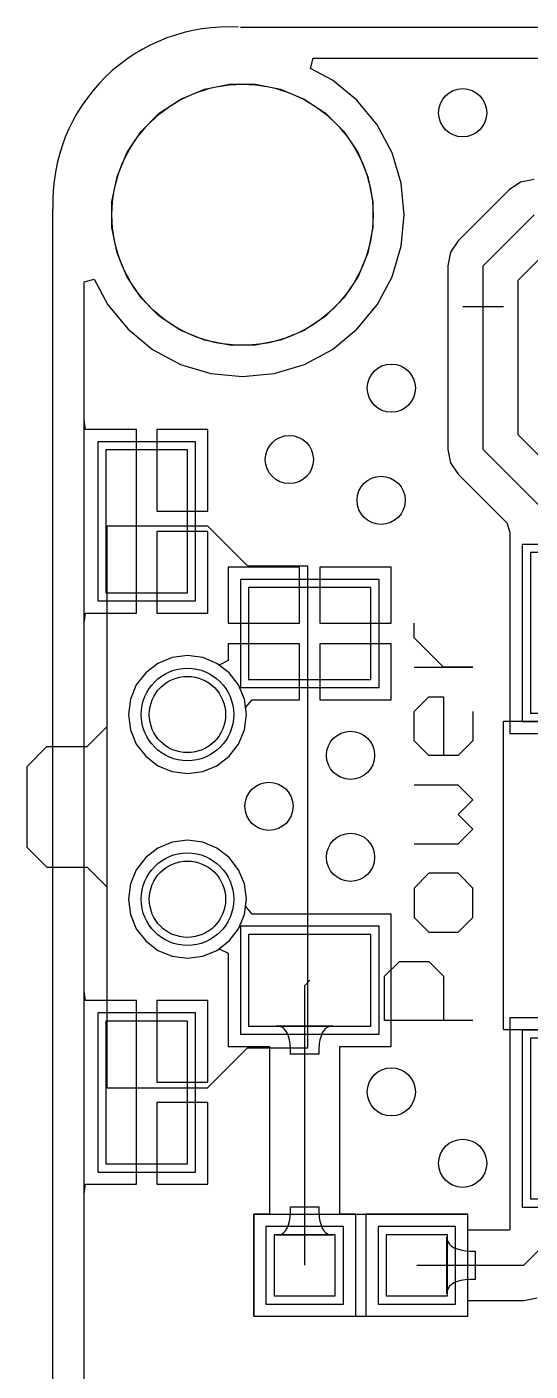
# Model space of a CAD drawing. Header units: millimetres. Extents: x 45 to 153, y 65 to 102.
# Drawn here: x 45.24 to 51.51, y 84.92 to 101.65 of the extents above; entities that cross this region are included whole.
import ezdxf

# ---------------------------------------------------------------- set-up
doc = ezdxf.new("R2010")
doc.units = ezdxf.units.MM
for name, color, linetype in [('BottomLayer', 5, 'Continuous'), ('BottomSolder', 6, 'Continuous'), ('KeepOutLayer', 6, 'Continuous'), ('MultiLayer', 9, 'Continuous'), ('TopLayer', 1, 'Continuous'), ('TopOverlay', 2, 'Continuous'), ('TopPaste', 8, 'Continuous'), ('TopSolder', 216, 'Continuous')]:
    doc.layers.add(name, color=color, linetype=linetype)

# ---------------------------------------------------------------- blocks, each defined once
blk = doc.blocks.new('IP5306_3')
at = {"layer": 'TopLayer'}
for p, q in [((-4.085, 1.675), (-4.085, 1.075)), ((-2.085, 1.675), (-4.085, 1.675)), ((-2.085, 1.075), (-2.085, 1.675)), ((1.963, 1.675), (1.963, 1.075)), ((3.963, 1.675), (1.963, 1.675)), ((3.963, 1.075), (3.963, 1.675)), ((-4.085, 1.075), (-2.085, 1.075)), ((1.963, 1.075), (3.963, 1.075)), ((-1.267, 0.615), (-1.267, -1.885)), ((1.233, 0.615), (-1.267, 0.615)), ((1.233, -1.885), (1.233, 0.615)), ((-4.085, 0.405), (-4.085, -0.195)), ((-2.085, 0.405), (-4.085, 0.405)), ((-2.085, -0.195), (-2.085, 0.405)), ((1.963, 0.405), (1.963, -0.195)), ((3.963, 0.405), (1.963, 0.405)), ((3.963, -0.195), (3.963, 0.405)), ((-4.085, -0.195), (-2.085, -0.195)), ((1.963, -0.195), (3.963, -0.195)), ((-4.085, -0.865), (-4.085, -1.465)), ((-2.085, -0.865), (-4.085, -0.865)), ((-2.085, -1.465), (-2.085, -0.865)), ((1.963, -0.865), (1.963, -1.465)), ((3.963, -0.865), (1.963, -0.865)), ((3.963, -1.465), (3.963, -0.865)), ((-4.085, -1.465), (-2.085, -1.465)), ((1.963, -1.465), (3.963, -1.465)), ((-1.267, -1.885), (1.233, -1.885)), ((-4.085, -2.135), (-4.085, -2.735)), ((-2.085, -2.135), (-4.085, -2.135)), ((-2.085, -2.735), (-2.085, -2.135)), ((1.963, -2.135), (1.963, -2.735)), ((3.963, -2.135), (1.963, -2.135)), ((3.963, -2.735), (3.963, -2.135)), ((-4.085, -2.735), (-2.085, -2.735)), ((1.963, -2.735), (3.963, -2.735))]:
    blk.add_line(p, q, dxfattribs=at)
at = {"layer": 'TopOverlay'}
for p, q in [((-0.652, 2.01), (-1.987, 2.01)), ((-1.987, -3.07), (-1.987, 2.01)), ((0.618, 2.01), (1.853, 2.01)), ((1.853, -3.07), (1.853, 2.01)), ((1.853, -3.07), (-1.987, -3.07))]:
    blk.add_line(p, q, dxfattribs=at)
blk.add_arc((-0.017, 2.01), 0.635, 180, 0, dxfattribs=at)
at = {"layer": 'TopPaste'}
for p, q in [((-4.085, 1.675), (-4.085, 1.075)), ((-2.085, 1.675), (-4.085, 1.675)), ((-2.085, 1.075), (-2.085, 1.675)), ((1.963, 1.675), (1.963, 1.075)), ((3.963, 1.675), (1.963, 1.675)), ((3.963, 1.075), (3.963, 1.675)), ((-4.085, 1.075), (-2.085, 1.075)), ((1.963, 1.075), (3.963, 1.075)), ((-1.267, 0.615), (-1.267, -1.885)), ((1.233, 0.615), (-1.267, 0.615)), ((1.233, -1.885), (1.233, 0.615)), ((-4.085, 0.405), (-4.085, -0.195)), ((-2.085, 0.405), (-4.085, 0.405)), ((-2.085, -0.195), (-2.085, 0.405)), ((1.963, 0.405), (1.963, -0.195)), ((3.963, 0.405), (1.963, 0.405)), ((3.963, -0.195), (3.963, 0.405)), ((-4.085, -0.195), (-2.085, -0.195)), ((1.963, -0.195), (3.963, -0.195)), ((-4.085, -0.865), (-4.085, -1.465)), ((-2.085, -0.865), (-4.085, -0.865)), ((-2.085, -1.465), (-2.085, -0.865)), ((1.963, -0.865), (1.963, -1.465)), ((3.963, -0.865), (1.963, -0.865)), ((3.963, -1.465), (3.963, -0.865)), ((-4.085, -1.465), (-2.085, -1.465)), ((1.963, -1.465), (3.963, -1.465)), ((-1.267, -1.885), (1.233, -1.885)), ((-4.085, -2.135), (-4.085, -2.735)), ((-2.085, -2.135), (-4.085, -2.135)), ((-2.085, -2.735), (-2.085, -2.135)), ((1.963, -2.135), (1.963, -2.735)), ((3.963, -2.135), (1.963, -2.135)), ((3.963, -2.735), (3.963, -2.135)), ((-4.085, -2.735), (-2.085, -2.735)), ((1.963, -2.735), (3.963, -2.735))]:
    blk.add_line(p, q, dxfattribs=at)
at = {"layer": 'TopSolder'}
for p, q in [((-4.186, 1.777), (-4.186, 0.974)), ((-1.983, 1.777), (-4.186, 1.777)), ((-1.983, 0.974), (-1.983, 1.777)), ((1.862, 1.777), (1.862, 0.974)), ((4.065, 1.777), (1.862, 1.777)), ((4.065, 0.974), (4.065, 1.777)), ((-4.186, 0.974), (-1.983, 0.974)), ((1.862, 0.974), (4.065, 0.974)), ((-1.368, 0.717), (-1.368, -1.987)), ((1.335, 0.717), (-1.368, 0.717)), ((1.335, -1.987), (1.335, 0.717)), ((-4.186, 0.507), (-4.186, -0.296)), ((-1.983, 0.507), (-4.186, 0.507)), ((-1.983, -0.296), (-1.983, 0.507)), ((1.862, 0.507), (1.862, -0.296)), ((4.065, 0.507), (1.862, 0.507)), ((4.065, -0.296), (4.065, 0.507)), ((-4.186, -0.296), (-1.983, -0.296)), ((1.862, -0.296), (4.065, -0.296)), ((-4.186, -0.763), (-4.186, -1.566)), ((-1.983, -0.763), (-4.186, -0.763)), ((-1.983, -1.566), (-1.983, -0.763)), ((1.862, -0.763), (1.862, -1.566)), ((4.065, -0.763), (1.862, -0.763)), ((4.065, -1.566), (4.065, -0.763)), ((-4.186, -1.566), (-1.983, -1.566)), ((1.862, -1.566), (4.065, -1.566)), ((-1.368, -1.987), (1.335, -1.987)), ((-4.186, -2.033), (-4.186, -2.836)), ((-1.983, -2.033), (-4.186, -2.033)), ((-1.983, -2.836), (-1.983, -2.033)), ((1.862, -2.033), (1.862, -2.836)), ((4.065, -2.033), (1.862, -2.033)), ((4.065, -2.836), (4.065, -2.033)), ((-4.186, -2.836), (-1.983, -2.836)), ((1.862, -2.836), (4.065, -2.836))]:
    blk.add_line(p, q, dxfattribs=at)
blk = doc.blocks.new('SWITCH_SIDE_12')
at = {"layer": 'BottomLayer'}
for centre in [(0, 0), (2.3, 0)]:
    blk.add_circle(centre, 0.475, dxfattribs=at)
at = {"layer": 'BottomSolder'}
for centre in [(0, 0), (2.3, 0)]:
    blk.add_circle(centre, 0.577, dxfattribs=at)
at = {"layer": 'MultiLayer'}
for centre in [(0, 0), (2.3, 0)]:
    blk.add_circle(centre, 0.475, dxfattribs=at)
at = {"layer": 'TopLayer'}
for p, q in [((-0.437, 2.286), (-1.58, 2.286)), ((-1.58, 2.286), (-1.58, 0.762)), ((-0.437, 0.762), (-0.437, 2.286)), ((3.881, 2.286), (2.738, 2.286)), ((2.738, 2.286), (2.738, 0.762)), ((3.881, 0.762), (3.881, 2.286)), ((-1.58, 0.762), (-0.437, 0.762)), ((2.738, 0.762), (3.881, 0.762)), ((-3.295, 0), (-3.295, -1.016)), ((-1.517, 0), (-3.295, 0)), ((-1.517, -1.016), (-1.517, 0)), ((3.817, 0), (3.817, -1.016)), ((5.595, 0), (3.817, 0)), ((5.595, -1.016), (5.595, 0)), ((-3.295, -1.016), (-1.517, -1.016)), ((3.817, -1.016), (5.595, -1.016))]:
    blk.add_line(p, q, dxfattribs=at)
for centre in [(0, 0), (2.3, 0)]:
    blk.add_circle(centre, 0.475, dxfattribs=at)
at = {"layer": 'TopOverlay'}
for p, q in [((4.15, 1.5), (-1.85, 1.5)), ((-1.85, 0.75), (-1.85, 1.5)), ((4.15, 0.75), (4.15, 1.5)), ((-2.35, 0.25), (-1.85, 0.75)), ((4.65, 0.25), (4.15, 0.75)), ((-2.35, -1), (-2.35, 0.25)), ((4.65, -1), (4.65, 0.25)), ((0.15, -1), (-2.35, -1)), ((2.15, -1), (0.15, -1)), ((0.4, -1.25), (0.15, -1)), ((1.9, -1.25), (2.15, -1)), ((4.65, -1), (2.15, -1)), ((0.4, -1.75), (0.4, -1.25)), ((1.9, -1.75), (1.9, -1.25)), ((0.65, -2), (0.4, -1.75)), ((1.65, -2), (1.9, -1.75)), ((0.65, -2), (1.65, -2))]:
    blk.add_line(p, q, dxfattribs=at)
at = {"layer": 'TopPaste'}
for p, q in [((-0.437, 2.286), (-1.58, 2.286)), ((-1.58, 2.286), (-1.58, 0.762)), ((-0.437, 0.762), (-0.437, 2.286)), ((3.881, 2.286), (2.738, 2.286)), ((2.738, 2.286), (2.738, 0.762)), ((3.881, 0.762), (3.881, 2.286)), ((-1.58, 0.762), (-0.437, 0.762)), ((2.738, 0.762), (3.881, 0.762)), ((-3.295, 0), (-3.295, -1.016)), ((-1.517, 0), (-3.295, 0)), ((-1.517, -1.016), (-1.517, 0)), ((3.817, 0), (3.817, -1.016)), ((5.595, 0), (3.817, 0)), ((5.595, -1.016), (5.595, 0)), ((-3.295, -1.016), (-1.517, -1.016)), ((3.817, -1.016), (5.595, -1.016))]:
    blk.add_line(p, q, dxfattribs=at)
at = {"layer": 'TopSolder'}
for p, q in [((-0.336, 2.388), (-1.682, 2.388)), ((-1.682, 2.388), (-1.682, 0.66)), ((-0.336, 0.66), (-0.336, 2.388)), ((3.982, 2.388), (2.636, 2.388)), ((2.636, 2.388), (2.636, 0.66)), ((3.982, 0.66), (3.982, 2.388)), ((-1.682, 0.66), (-0.336, 0.66)), ((2.636, 0.66), (3.982, 0.66)), ((-3.396, 0.102), (-3.396, -1.118)), ((-1.415, 0.102), (-3.396, 0.102)), ((-1.415, -1.118), (-1.415, 0.102)), ((3.716, 0.102), (3.716, -1.118)), ((5.697, 0.102), (3.716, 0.102)), ((5.697, -1.118), (5.697, 0.102)), ((-3.396, -1.118), (-1.415, -1.118)), ((3.716, -1.118), (5.697, -1.118))]:
    blk.add_line(p, q, dxfattribs=at)
for centre in [(0, 0), (2.3, 0)]:
    blk.add_circle(centre, 0.577, dxfattribs=at)
blk = doc.blocks.new('R0603_17')
at = {"layer": 'TopLayer'}
for p, q in [((-1.079, 0.381), (-1.079, -0.381)), ((-0.317, 0.381), (-1.079, 0.381)), ((-0.317, -0.381), (-0.317, 0.381)), ((0.317, 0.381), (0.317, -0.381)), ((1.079, 0.381), (0.317, 0.381)), ((1.079, -0.381), (1.079, 0.381)), ((-1.079, -0.381), (-0.317, -0.381)), ((0.317, -0.381), (1.079, -0.381))]:
    blk.add_line(p, q, dxfattribs=at)
at = {"layer": 'TopOverlay'}
for p, q in [((-1.333, -0.635), (-1.333, 0.635)), ((-1.333, 0.635), (1.333, 0.635)), ((1.333, -0.635), (1.333, 0.635)), ((-1.333, -0.635), (1.333, -0.635))]:
    blk.add_line(p, q, dxfattribs=at)
at = {"layer": 'TopPaste'}
for p, q in [((-1.079, 0.381), (-1.079, -0.381)), ((-0.317, 0.381), (-1.079, 0.381)), ((-0.317, -0.381), (-0.317, 0.381)), ((0.317, 0.381), (0.317, -0.381)), ((1.079, 0.381), (0.317, 0.381)), ((1.079, -0.381), (1.079, 0.381)), ((-1.079, -0.381), (-0.317, -0.381)), ((0.317, -0.381), (1.079, -0.381))]:
    blk.add_line(p, q, dxfattribs=at)
at = {"layer": 'TopSolder'}
for p, q in [((-1.181, 0.483), (-1.181, -0.483)), ((-0.216, 0.483), (-1.181, 0.483)), ((-0.216, -0.483), (-0.216, 0.483)), ((0.216, 0.483), (0.216, -0.483)), ((1.181, 0.483), (0.216, 0.483)), ((1.181, -0.483), (1.181, 0.483)), ((-1.181, -0.483), (-0.216, -0.483)), ((0.216, -0.483), (1.181, -0.483))]:
    blk.add_line(p, q, dxfattribs=at)

msp = doc.modelspace()

# ---------------------------------------------------------------- linework, layer by layer
at = {"layer": 'BottomLayer'}
for p, q in [((48.779, 101.135), (48.811, 101.262)), ((49.05, 100.99), (48.779, 101.135)), ((48.811, 101.262), (146.747, 101.262)), ((49.356, 100.74), (49.05, 100.99)), ((49.606, 100.434), (49.356, 100.74)), ((49.793, 100.086), (49.606, 100.434)), ((49.907, 99.707), (49.793, 100.086)), ((49.946, 99.314), (49.907, 99.707)), ((49.907, 98.921), (49.946, 99.314)), ((49.793, 98.542), (49.907, 98.921)), ((45.956, 98.48), (46.083, 98.511)), ((45.956, 72.285), (45.956, 98.48)), ((46.083, 98.511), (46.253, 98.194)), ((49.606, 98.194), (49.793, 98.542)), ((46.253, 98.194), (46.504, 97.888)), ((49.356, 97.888), (49.606, 98.194)), ((46.504, 97.888), (46.81, 97.638)), ((49.05, 97.638), (49.356, 97.888)), ((46.81, 97.638), (47.158, 97.451)), ((48.701, 97.451), (49.05, 97.638)), ((47.158, 97.451), (47.536, 97.336)), ((48.323, 97.336), (48.701, 97.451)), ((47.536, 97.336), (47.93, 97.298)), ((47.93, 97.298), (48.323, 97.336)), ((47.054, 93.801), (46.876, 93.728)), ((47.244, 93.826), (47.054, 93.801)), ((47.434, 93.801), (47.244, 93.826)), ((47.612, 93.728), (47.434, 93.801)), ((46.724, 93.611), (46.607, 93.459)), ((46.876, 93.728), (46.724, 93.611)), ((47.764, 93.611), (47.612, 93.728)), ((47.881, 93.459), (47.764, 93.611)), ((46.607, 93.459), (46.534, 93.281)), ((47.954, 93.281), (47.881, 93.459)), ((46.534, 93.281), (46.509, 93.091)), ((47.979, 93.091), (47.954, 93.281)), ((46.509, 93.091), (46.534, 92.901)), ((47.954, 92.901), (47.979, 93.091)), ((46.534, 92.901), (46.607, 92.723)), ((47.881, 92.723), (47.954, 92.901)), ((46.607, 92.723), (46.724, 92.571)), ((46.724, 92.571), (46.876, 92.454)), ((47.612, 92.454), (47.764, 92.571)), ((47.764, 92.571), (47.881, 92.723)), ((46.876, 92.454), (47.054, 92.381)), ((47.434, 92.381), (47.612, 92.454)), ((47.054, 92.381), (47.244, 92.356)), ((47.244, 92.356), (47.434, 92.381)), ((46.876, 91.428), (46.724, 91.311)), ((47.054, 91.501), (46.876, 91.428)), ((47.244, 91.526), (47.054, 91.501)), ((47.434, 91.501), (47.244, 91.526)), ((47.612, 91.428), (47.434, 91.501)), ((47.764, 91.311), (47.612, 91.428)), ((46.724, 91.311), (46.607, 91.158)), ((47.881, 91.158), (47.764, 91.311)), ((46.607, 91.158), (46.534, 90.981)), ((47.954, 90.981), (47.881, 91.158)), ((46.534, 90.981), (46.509, 90.791)), ((47.979, 90.791), (47.954, 90.981)), ((46.509, 90.791), (46.534, 90.6)), ((47.954, 90.6), (47.979, 90.791)), ((46.534, 90.6), (46.607, 90.423)), ((47.881, 90.423), (47.954, 90.6)), ((46.607, 90.423), (46.724, 90.271)), ((47.764, 90.271), (47.881, 90.423)), ((46.724, 90.271), (46.876, 90.154)), ((47.612, 90.154), (47.764, 90.271)), ((46.876, 90.154), (47.054, 90.081)), ((47.054, 90.081), (47.244, 90.056)), ((47.244, 90.056), (47.434, 90.081)), ((47.434, 90.081), (47.612, 90.154))]:
    msp.add_line(p, q, dxfattribs=at)
for centre in [(50.673, 100.584), (49.784, 97.155), (48.514, 96.266), (49.657, 95.758), (49.276, 92.583), (48.26, 91.948), (49.276, 91.313), (49.784, 88.392), (50.673, 87.503)]:
    msp.add_circle(centre, 0.3, dxfattribs=at)
at = {"layer": 'KeepOutLayer'}
for p, q in [((47.904, 101.651), (147.876, 101.651)), ((45.568, 71.399), (45.568, 99.387))]:
    msp.add_line(p, q, dxfattribs=at)
msp.add_circle((47.93, 99.314), 1.626, dxfattribs=at)
msp.add_arc((47.754, 99.466), 2.188, 86.6822, 182.0503, dxfattribs=at)
at = {"layer": 'MultiLayer'}
for p, q in [((47.456, 100.877), (47.77, 100.94)), ((47.77, 100.94), (47.93, 100.94)), ((47.93, 100.94), (48.09, 100.94)), ((48.09, 100.94), (48.404, 100.877)), ((47.16, 100.755), (47.456, 100.877)), ((48.404, 100.877), (48.7, 100.755)), ((46.894, 100.577), (47.16, 100.755)), ((48.7, 100.755), (48.966, 100.577)), ((46.667, 100.35), (46.894, 100.577)), ((48.966, 100.577), (49.192, 100.35)), ((46.489, 100.084), (46.667, 100.35)), ((49.192, 100.35), (49.37, 100.084)), ((46.367, 99.788), (46.489, 100.084)), ((49.37, 100.084), (49.493, 99.788)), ((46.304, 99.474), (46.367, 99.788)), ((49.493, 99.788), (49.555, 99.474)), ((46.304, 99.314), (46.304, 99.474)), ((49.555, 99.474), (49.555, 99.314)), ((46.304, 99.154), (46.304, 99.314)), ((49.555, 99.314), (49.555, 99.154)), ((46.367, 98.84), (46.304, 99.154)), ((49.555, 99.154), (49.493, 98.84)), ((46.489, 98.544), (46.367, 98.84)), ((49.493, 98.84), (49.37, 98.544)), ((46.667, 98.278), (46.489, 98.544)), ((49.37, 98.544), (49.192, 98.278)), ((46.894, 98.051), (46.667, 98.278)), ((49.192, 98.278), (48.966, 98.051)), ((47.16, 97.873), (46.894, 98.051)), ((48.966, 98.051), (48.7, 97.873)), ((47.456, 97.751), (47.16, 97.873)), ((47.77, 97.688), (47.456, 97.751)), ((48.404, 97.751), (48.09, 97.688)), ((48.7, 97.873), (48.404, 97.751)), ((47.93, 97.688), (47.77, 97.688)), ((47.93, 97.688), (47.93, 97.688)), ((48.09, 97.688), (47.93, 97.688))]:
    msp.add_line(p, q, dxfattribs=at)
for centre in [(50.673, 100.584), (49.784, 97.155), (48.514, 96.266), (49.657, 95.758), (49.276, 92.583), (48.26, 91.948), (49.276, 91.313), (49.784, 88.392), (50.673, 87.503)]:
    msp.add_circle(centre, 0.3, dxfattribs=at)
at = {"layer": 'TopLayer'}
for p, q in [((48.779, 101.135), (48.811, 101.262)), ((49.05, 100.99), (48.779, 101.135)), ((48.811, 101.262), (146.747, 101.262)), ((49.356, 100.74), (49.05, 100.99)), ((49.606, 100.434), (49.356, 100.74)), ((49.793, 100.086), (49.606, 100.434)), ((49.907, 99.707), (49.793, 100.086)), ((49.946, 99.314), (49.907, 99.707)), ((51.253, 99.623), (50.618, 98.988)), ((51.395, 99.718), (51.253, 99.623)), ((51.562, 99.751), (51.395, 99.718)), ((49.907, 98.921), (49.946, 99.314)), ((50.927, 98.679), (51.562, 99.314)), ((50.618, 98.988), (50.523, 98.846)), ((49.793, 98.542), (49.907, 98.921)), ((50.523, 98.846), (50.49, 98.679)), ((51.364, 98.498), (51.743, 98.877)), ((50.49, 98.679), (50.49, 96.393)), ((50.927, 96.393), (50.927, 98.679)), ((45.956, 98.48), (46.083, 98.511)), ((45.956, 96.76), (45.956, 98.48)), ((46.083, 98.511), (46.253, 98.194)), ((49.606, 98.194), (49.793, 98.542)), ((51.364, 96.574), (51.364, 98.498)), ((46.253, 98.194), (46.504, 97.888)), ((49.356, 97.888), (49.606, 98.194)), ((46.504, 97.888), (46.81, 97.638)), ((49.05, 97.638), (49.356, 97.888)), ((46.81, 97.638), (47.158, 97.451)), ((48.701, 97.451), (49.05, 97.638)), ((47.158, 97.451), (47.536, 97.336)), ((48.323, 97.336), (48.701, 97.451)), ((47.536, 97.336), (47.93, 97.298)), ((47.93, 97.298), (48.323, 97.336)), ((45.974, 96.64), (45.956, 96.76)), ((46.609, 96.64), (45.974, 96.64)), ((46.609, 95.497), (46.609, 96.64)), ((47.498, 96.64), (46.863, 96.64)), ((46.863, 96.64), (46.863, 95.624)), ((47.498, 95.624), (47.498, 96.64)), ((52.125, 95.813), (51.364, 96.574)), ((50.49, 96.393), (50.523, 96.226)), ((50.927, 96.393), (51.816, 95.504)), ((50.523, 96.226), (50.618, 96.084)), ((50.618, 96.084), (51.224, 95.477)), ((46.863, 95.624), (47.498, 95.624)), ((46.609, 94.354), (46.609, 95.497)), ((51.224, 95.477), (51.262, 95.361)), ((47.498, 95.37), (46.863, 95.37)), ((46.863, 95.37), (46.863, 94.354)), ((47.498, 94.354), (47.498, 95.37)), ((51.262, 95.361), (51.262, 95.361)), ((51.262, 95.361), (51.262, 95.361)), ((51.262, 95.361), (51.262, 95.114)), ((51.262, 95.114), (51.26, 95.104)), ((51.26, 95.104), (51.262, 95.094)), ((51.262, 95.094), (51.262, 92.853)), ((48.641, 94.925), (47.752, 94.925)), ((47.752, 94.925), (47.752, 94.227)), ((48.641, 94.227), (48.641, 94.925)), ((49.784, 94.925), (48.895, 94.925)), ((48.895, 94.925), (48.895, 94.227)), ((49.784, 94.227), (49.784, 94.925)), ((45.956, 94.234), (45.974, 94.354)), ((45.974, 94.354), (46.083, 94.354)), ((46.083, 94.354), (46.609, 94.354)), ((46.863, 94.354), (47.498, 94.354)), ((45.956, 89.648), (45.956, 94.234)), ((47.752, 94.227), (48.641, 94.227)), ((48.895, 94.227), (49.784, 94.227)), ((48.641, 93.973), (47.752, 93.973)), ((47.752, 93.973), (47.752, 93.764)), ((48.641, 93.274), (48.641, 93.973)), ((49.784, 93.973), (48.895, 93.973)), ((48.895, 93.973), (48.895, 93.274)), ((49.784, 93.274), (49.784, 93.973)), ((47.054, 93.801), (46.876, 93.728)), ((47.244, 93.826), (47.054, 93.801)), ((47.434, 93.801), (47.244, 93.826)), ((47.612, 93.728), (47.434, 93.801)), ((47.752, 93.764), (47.638, 93.707)), ((46.724, 93.611), (46.607, 93.459)), ((46.876, 93.728), (46.724, 93.611)), ((47.638, 93.707), (47.612, 93.728)), ((46.607, 93.459), (46.534, 93.281)), ((46.534, 93.281), (46.509, 93.091)), ((47.968, 93.179), (48.051, 93.274)), ((48.051, 93.274), (48.641, 93.274)), ((48.895, 93.274), (49.784, 93.274)), ((46.509, 93.091), (46.534, 92.901)), ((47.954, 92.901), (47.979, 93.091)), ((47.979, 93.091), (47.968, 93.179)), ((46.534, 92.901), (46.607, 92.723)), ((47.881, 92.723), (47.954, 92.901)), ((51.262, 92.853), (52.37, 92.853)), ((46.607, 92.723), (46.724, 92.571)), ((46.724, 92.571), (46.876, 92.454)), ((47.612, 92.454), (47.764, 92.571)), ((47.764, 92.571), (47.881, 92.723)), ((46.876, 92.454), (47.054, 92.381)), ((47.434, 92.381), (47.612, 92.454)), ((47.054, 92.381), (47.244, 92.356)), ((47.244, 92.356), (47.434, 92.381)), ((46.876, 91.428), (46.724, 91.311)), ((47.054, 91.501), (46.876, 91.428)), ((47.244, 91.526), (47.054, 91.501)), ((47.434, 91.501), (47.244, 91.526)), ((47.612, 91.428), (47.434, 91.501)), ((47.764, 91.311), (47.612, 91.428)), ((46.724, 91.311), (46.607, 91.158)), ((47.881, 91.158), (47.764, 91.311)), ((46.607, 91.158), (46.534, 90.981)), ((47.954, 90.981), (47.881, 91.158)), ((46.534, 90.981), (46.509, 90.791)), ((47.979, 90.791), (47.954, 90.981)), ((46.509, 90.791), (46.534, 90.6)), ((47.968, 90.703), (47.979, 90.791)), ((46.534, 90.6), (46.607, 90.423)), ((48.051, 90.607), (47.968, 90.703)), ((49.784, 90.607), (48.051, 90.607)), ((49.784, 88.956), (49.784, 90.607)), ((46.607, 90.423), (46.724, 90.271)), ((46.724, 90.271), (46.876, 90.154)), ((46.876, 90.154), (47.054, 90.081)), ((47.054, 90.081), (47.244, 90.056)), ((47.244, 90.056), (47.434, 90.081)), ((47.434, 90.081), (47.612, 90.154)), ((47.612, 90.154), (47.638, 90.174)), ((47.638, 90.174), (47.752, 90.118)), ((47.752, 90.118), (47.752, 88.956)), ((48.705, 89.718), (48.768, 89.782)), ((48.705, 86.233), (48.705, 89.718)), ((45.974, 89.528), (45.956, 89.648)), ((46.609, 89.528), (45.974, 89.528)), ((46.609, 88.385), (46.609, 89.528)), ((47.498, 89.528), (46.863, 89.528)), ((46.863, 89.528), (46.863, 88.512)), ((47.498, 88.512), (47.498, 89.528)), ((52.37, 89.313), (51.262, 89.313)), ((51.262, 89.313), (51.262, 87.072)), ((48.388, 89.21), (48.355, 89.213)), ((48.355, 89.213), (49.055, 89.213)), ((48.418, 89.199), (48.388, 89.21)), ((48.444, 89.182), (48.418, 89.199)), ((48.467, 89.157), (48.444, 89.182)), ((48.486, 89.126), (48.467, 89.157)), ((48.502, 89.087), (48.486, 89.126)), ((48.514, 89.042), (48.502, 89.087)), ((48.908, 89.087), (48.895, 89.042)), ((48.923, 89.126), (48.908, 89.087)), ((48.943, 89.157), (48.923, 89.126)), ((48.965, 89.182), (48.943, 89.157)), ((48.992, 89.199), (48.965, 89.182)), ((49.021, 89.21), (48.992, 89.199)), ((49.055, 89.213), (49.021, 89.21)), ((47.752, 88.956), (48.265, 88.956)), ((48.265, 88.956), (48.267, 88.938)), ((48.267, 88.938), (48.267, 86.886)), ((48.523, 88.989), (48.514, 89.042)), ((48.528, 88.93), (48.523, 88.989)), ((48.53, 88.863), (48.528, 88.93)), ((48.881, 88.93), (48.88, 88.863)), ((48.887, 88.989), (48.881, 88.93)), ((48.895, 89.042), (48.887, 88.989)), ((49.142, 88.938), (49.144, 88.956)), ((49.142, 86.886), (49.142, 88.938)), ((49.144, 88.956), (49.784, 88.956)), ((48.88, 88.863), (48.53, 88.863)), ((46.609, 87.242), (46.609, 88.385)), ((46.863, 88.512), (47.498, 88.512)), ((47.498, 88.258), (46.863, 88.258)), ((46.863, 88.258), (46.863, 87.242)), ((47.498, 87.242), (47.498, 88.258)), ((45.956, 87.122), (45.974, 87.242)), ((45.974, 87.242), (46.083, 87.242)), ((46.083, 87.242), (46.609, 87.242)), ((46.863, 87.242), (47.498, 87.242)), ((45.956, 72.285), (45.956, 87.122)), ((51.262, 87.072), (51.26, 87.062)), ((51.26, 87.062), (51.262, 87.052)), ((51.262, 87.052), (51.262, 86.805)), ((48.267, 86.886), (48.266, 86.868)), ((48.523, 86.834), (48.528, 86.894)), ((48.528, 86.894), (48.53, 86.961)), ((48.53, 86.961), (48.88, 86.961)), ((48.88, 86.961), (48.881, 86.894)), ((48.881, 86.894), (48.887, 86.834)), ((49.143, 86.868), (49.142, 86.886)), ((48.266, 86.868), (48.07, 86.868)), ((48.07, 86.868), (48.07, 85.598)), ((48.486, 86.696), (48.502, 86.735)), ((48.502, 86.735), (48.514, 86.781)), ((48.514, 86.781), (48.523, 86.834)), ((48.887, 86.834), (48.895, 86.781)), ((48.895, 86.781), (48.908, 86.735)), ((48.908, 86.735), (48.923, 86.696)), ((49.34, 86.868), (49.143, 86.868)), ((49.34, 85.598), (49.34, 86.868)), ((50.736, 86.868), (49.466, 86.868)), ((49.466, 86.868), (49.466, 85.598)), ((50.736, 86.672), (50.736, 86.868)), ((51.262, 86.805), (51.262, 86.805)), ((51.262, 86.805), (51.262, 86.678)), ((48.355, 86.608), (48.388, 86.611)), ((49.055, 86.608), (48.355, 86.608)), ((48.388, 86.611), (48.418, 86.622)), ((48.418, 86.622), (48.444, 86.64)), ((48.444, 86.64), (48.467, 86.664)), ((48.467, 86.664), (48.486, 86.696)), ((48.923, 86.696), (48.943, 86.664)), ((48.943, 86.664), (48.965, 86.64)), ((48.965, 86.64), (48.992, 86.622)), ((48.992, 86.622), (49.021, 86.611)), ((49.021, 86.611), (49.055, 86.608)), ((50.476, 85.883), (50.476, 86.583)), ((50.476, 86.583), (50.48, 86.55)), ((50.48, 86.55), (50.491, 86.52)), ((50.754, 86.67), (50.736, 86.672)), ((51.254, 86.67), (50.754, 86.67)), ((51.262, 86.678), (51.254, 86.67)), ((51.435, 86.233), (51.816, 86.614)), ((50.491, 86.52), (50.508, 86.494)), ((50.508, 86.494), (50.533, 86.471)), ((50.533, 86.471), (50.565, 86.452)), ((50.565, 86.452), (50.603, 86.436)), ((50.603, 86.436), (50.649, 86.424)), ((50.649, 86.424), (50.702, 86.415)), ((50.702, 86.415), (50.762, 86.41)), ((50.762, 86.41), (50.829, 86.408)), ((50.829, 86.408), (50.829, 86.058)), ((50.101, 86.233), (51.435, 86.233)), ((50.649, 86.042), (50.603, 86.03)), ((50.702, 86.051), (50.649, 86.042)), ((50.762, 86.056), (50.702, 86.051)), ((50.829, 86.058), (50.762, 86.056)), ((50.48, 85.916), (50.476, 85.883)), ((50.491, 85.946), (50.48, 85.916)), ((50.508, 85.972), (50.491, 85.946)), ((50.533, 85.995), (50.508, 85.972)), ((50.565, 86.014), (50.533, 85.995)), ((50.603, 86.03), (50.565, 86.014)), ((50.736, 85.794), (50.754, 85.796)), ((50.736, 85.598), (50.736, 85.794)), ((50.754, 85.796), (51.435, 85.796)), ((51.435, 85.796), (51.602, 85.829)), ((48.07, 85.598), (49.34, 85.598)), ((49.466, 85.598), (50.736, 85.598))]:
    msp.add_line(p, q, dxfattribs=at)
for centre in [(50.673, 100.584), (49.784, 97.155), (48.514, 96.266), (49.657, 95.758), (49.276, 92.583), (48.26, 91.948), (49.276, 91.313), (49.784, 88.392), (50.673, 87.503)]:
    msp.add_circle(centre, 0.3, dxfattribs=at)
at = {"layer": 'TopOverlay'}
for p, q in [((50.673, 98.171), (51.181, 98.171)), ((50.067, 94.046), (50.067, 94.229)), ((50.25, 93.863), (50.067, 94.046)), ((50.433, 93.68), (50.25, 93.863)), ((50.067, 93.68), (50.8, 93.68)), ((50.8, 93.68), (50.433, 93.68)), ((50.067, 93.13), (50.25, 93.313)), ((50.25, 93.313), (50.433, 93.313)), ((50.433, 93.313), (50.433, 92.58)), ((50.067, 92.763), (50.067, 93.13)), ((50.8, 93.13), (50.8, 92.763)), ((50.25, 92.58), (50.067, 92.763)), ((50.8, 92.763), (50.617, 92.58)), ((50.617, 92.58), (50.25, 92.58)), ((50.617, 92.213), (50.067, 92.213)), ((50.8, 92.03), (50.617, 92.213)), ((50.617, 91.847), (50.8, 92.03)), ((50.8, 91.664), (50.617, 91.847)), ((50.617, 91.48), (50.8, 91.664)), ((50.067, 91.48), (50.617, 91.48)), ((50.25, 91.114), (50.067, 90.93)), ((50.617, 91.114), (50.25, 91.114)), ((50.8, 90.93), (50.617, 91.114)), ((50.067, 90.93), (50.067, 90.564)), ((50.8, 90.564), (50.8, 90.93)), ((50.067, 90.564), (50.25, 90.381)), ((50.617, 90.381), (50.8, 90.564)), ((50.25, 90.381), (50.617, 90.381)), ((49.7, 89.831), (49.884, 90.014)), ((49.884, 90.014), (50.25, 90.014)), ((50.25, 90.014), (50.433, 89.831)), ((49.7, 89.281), (49.7, 89.831)), ((50.433, 89.831), (50.433, 89.281)), ((50.8, 89.281), (49.7, 89.281))]:
    msp.add_line(p, q, dxfattribs=at)

# ---------------------------------------------------------------- block references
for name, p, rotation in [('SWITCH_SIDE_12', (47.244, 93.091), 270), ('IP5306_3', (54.251, 91.022), 270), ('R0603_17', (49.403, 86.233), 360)]:
    msp.add_blockref(name, p, dxfattribs=dict(rotation=rotation))

doc.saveas('drawing.dxf')
